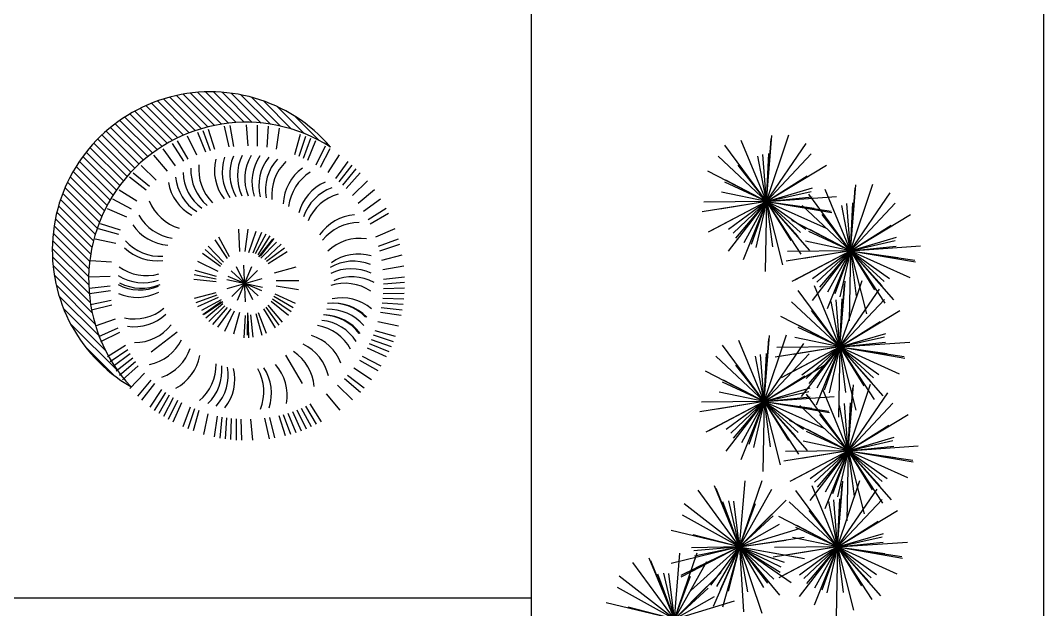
# Model space of a CAD drawing. Header units: millimetres. Extents: x -4017 to 59953, y -688 to 66564.
# Drawn here: x 55759 to 59953, y 25769 to 28184 of the extents above; entities that cross this region are included whole.
import ezdxf

# ---------------------------------------------------------------- set-up
doc = ezdxf.new("R2010")
doc.units = ezdxf.units.MM
doc.layers.add('www.cad-blocks.net', color=7, linetype='Continuous')
doc.styles.get("Standard").update_dxf_attribs({"font": 'arial.ttf'})

# ---------------------------------------------------------------- blocks, each defined once
blk = doc.blocks.new('A$C516926BB')
for p, q in [((60.31176071131927, 38.51941162519506), (60.31176071131904, -2.748136466834694e-06)), ((62.41206010361475, 38.51941162519506), (62.41206010361452, -2.748136466834694e-06)), ((7.570399702672148e-07, 16.44097174518174), (60.31176071131881, 16.44097174518174))]:
    blk.add_line(p, q)
blk = doc.blocks.new('A$C0CBA77EA')
for p, q in [((0.6572828825719625, 3.12565336268176), (0.7490334059102679, 3.398285871458711)), ((0.6572828825719625, 3.12565336268176), (0.4862456115688474, 3.356938674151252)), ((0.6572828825719625, 3.12565336268176), (0.5538383130769944, 3.3760446153467)), ((0.6572828825719625, 3.12565336268176), (0.6794806879570388, 3.395660428895326)), ((0.6572828825719625, 3.12565336268176), (0.6766584205888648, 3.382350036408525)), ((0.6572828825719625, 3.12565336268176), (0.8199877359402308, 3.362874302030605)), ((0.6572828825719625, 3.12565336268176), (0.6422371396856761, 3.318611735847981)), ((0.6572828825719625, 3.12565336268176), (0.66666878569049, 3.322028250064932)), ((0.6572828825719625, 3.12565336268176), (0.8408573583601537, 3.320227808299705)), ((0.6572828825719625, 3.12565336268176), (0.4594818726673111, 3.310778506433735)), ((0.6572828825719625, 3.12565336268176), (0.5413783898311522, 3.274558641718386)), ((0.6572828825719625, 3.12565336268176), (0.6220879991997208, 3.311039321553608)), ((0.6572828825719625, 3.12565336268176), (0.9035794171841189, 3.27426244858566)), ((0.6572828825719625, 3.12565336268176), (0.4164506759934739, 3.249735620250476)), ((0.6572828825719625, 3.12565336268176), (0.8236793904134174, 3.23035958862215)), ((0.6572828825719625, 3.12565336268176), (0.4866525058423576, 3.204415481916612)), ((0.6572828825719625, 3.12565336268176), (0.4901423504879858, 3.213235758726796)), ((1.001283516628973, 2.923777312976426), (1.093034039966369, 3.196409821752013)), ((1.001283516628973, 2.923777312976426), (1.023481322012231, 3.193784379189992)), ((0.6572828825719625, 3.12565336268176), (0.4725795785179798, 3.164271014524502)), ((0.6572828825719625, 3.12565336268176), (0.8459459957912259, 3.180947316085394)), ((0.6572828825719625, 3.12565336268176), (0.8405888432725988, 3.16709152940598)), ((1.001283516628973, 2.923777312976426), (0.8302462456240391, 3.155062624445918)), ((1.001283516628973, 2.923777312976426), (0.8978389471321861, 3.174168565640912)), ((1.001283516628973, 2.923777312976426), (1.020659054644057, 3.180473986702737)), ((1.001283516628973, 2.923777312976426), (1.163988369995423, 3.160998252324362)), ((0.6572828825719625, 3.12565336268176), (0.3931821577307346, 3.083113849453412)), ((0.6572828825719625, 3.12565336268176), (0.3998738801983563, 3.122620332459292)), ((0.6572828825719625, 3.12565336268176), (0.4176881799285184, 2.99919808665959)), ((0.6572828825719625, 3.12565336268176), (0.4296140466121869, 3.005505558258164)), ((0.6572828825719625, 3.12565336268176), (0.4663654346632029, 3.093875442090166)), ((0.6572828825719625, 3.12565336268176), (0.4997558115137508, 2.922051261368097)), ((0.6572828825719625, 3.12565336268176), (0.5018963960674228, 3.010265547185327)), ((0.6572828825719625, 3.12565336268176), (0.5198952086793724, 2.996303988410318)), ((0.6572828825719625, 3.12565336268176), (0.5302492029732093, 2.97560791683577)), ((0.6572828825719625, 3.12565336268176), (0.5613339664905652, 2.88677598979325)), ((0.6572828825719625, 3.12565336268176), (0.5635865999593079, 2.95630072828294)), ((0.6572828825719625, 3.12565336268176), (0.5936659592380238, 2.948817043011104)), ((0.6572828825719625, 3.12565336268176), (0.6133876642634277, 2.93715265190599)), ((0.6572828825719625, 3.12565336268176), (0.6520980194109143, 2.838042930728307)), ((0.6572828825719625, 3.12565336268176), (0.9442536762480813, 3.145513044252539)), ((0.6572828825719625, 3.12565336268176), (0.8450280537545041, 3.144584402301689)), ((0.6572828825719625, 3.12565336268176), (0.7961835099467862, 2.999064213838892)), ((0.6572828825719625, 3.12565336268176), (0.756341068103211, 2.965948407315182)), ((0.6572828825719625, 3.12565336268176), (0.722640373154718, 2.866255595781467)), ((0.6572828825719625, 3.12565336268176), (0.8178124315709283, 3.012156862864913)), ((0.6572828825719625, 3.12565336268176), (0.7867252545574956, 2.981764584492112)), ((0.6572828825719625, 3.12565336268176), (0.7982383975704579, 2.910246453396894)), ((0.6572828825719625, 3.12565336268176), (0.6813597420559745, 2.939270687181988)), ((0.6572828825719625, 3.12565336268176), (0.8337968811556493, 2.92465184191019)), ((0.6572828825719625, 3.12565336268176), (0.9011597745920881, 3.015731278516114)), ((0.6572828825719625, 3.12565336268176), (0.9219064013896059, 3.086497311584708)), ((0.6572828825719625, 3.12565336268176), (0.8519138740884955, 3.097905052578199)), ((0.6572828825719625, 3.12565336268176), (0.9243345156000942, 3.080046524740965)), ((1.001283516628973, 2.923777312976426), (0.8034825067225029, 3.108902456727947)), ((1.001283516628973, 2.923777312976426), (0.9660886332549126, 3.109163271849184)), ((1.001283516628973, 2.923777312976426), (0.9862377737408679, 3.116735686141283)), ((1.001283516628973, 2.923777312976426), (1.010669419744772, 3.120152200359144)), ((1.001283516628973, 2.923777312976426), (1.184857992415346, 3.118351758593008)), ((1.001283516628973, 2.923777312976426), (0.8853790238854344, 3.072682592011688)), ((1.001283516628973, 2.923777312976426), (1.24758005124022, 3.072386398879416)), ((1.001283516628973, 2.923777312976426), (0.7604513100495751, 3.047859570544233)), ((1.001283516628973, 2.923777312976426), (1.167680024468609, 3.028483538915452)), ((1.001283516628973, 2.923777312976426), (0.8306531398975494, 3.002539432209005)), ((1.001283516628973, 2.923777312976426), (0.8341429845440871, 3.011359709020098)), ((1.001283516628973, 2.923777312976426), (1.189946629846418, 2.979071266378696)), ((1.001283516628973, 2.923777312976426), (0.8165802125731716, 2.962394964817349)), ((1.001283516628973, 2.923777312976426), (1.184589477326881, 2.965215479698827)), ((1.001283516628973, 2.923777312976426), (1.288254310303273, 2.943636994545841)), ((1.001283516628973, 2.923777312976426), (1.189028687809696, 2.942708352595901)), ((1.001283516628973, 2.923777312976426), (0.7371827917850169, 2.881237799747623)), ((1.001283516628973, 2.923777312976426), (0.7438745142535481, 2.920744282753049)), ((1.001283516628973, 2.923777312976426), (0.7616888139837101, 2.797322036952892)), ((1.001283516628973, 2.923777312976426), (0.7736146806682882, 2.803629508551921)), ((1.001283516628973, 2.923777312976426), (0.8103660687183947, 2.891999392384378)), ((1.001283516628973, 2.923777312976426), (0.8437564455689426, 2.720175211662308)), ((1.001283516628973, 2.923777312976426), (0.845897030123524, 2.808389497479084)), ((1.001283516628973, 2.923777312976426), (0.8638958427336547, 2.794427938703166)), ((1.001283516628973, 2.923777312976426), (0.8742498370284011, 2.773731867128618)), ((1.001283516628973, 2.923777312976426), (0.9053346005466665, 2.684899940086098)), ((1.001283516628973, 2.923777312976426), (0.9075872340144997, 2.754424678575788)), ((1.001283516628973, 2.923777312976426), (0.9376665932932156, 2.746940993305316)), ((1.001283516628973, 2.923777312976426), (0.957388298319529, 2.735276602198383)), ((1.001283516628973, 2.923777312976426), (0.9960986534651965, 2.636166881022973)), ((1.001283516628973, 2.923777312976426), (1.177797515211751, 2.722775792204857)), ((1.001283516628973, 2.923777312976426), (1.142239031626559, 2.708370403690651)), ((1.001283516628973, 2.923777312976426), (1.06664100720991, 2.664379546075679)), ((1.001283516628973, 2.923777312976426), (1.268335149654376, 2.878170475035176)), ((1.001283516628973, 2.923777312976426), (1.195914508143687, 2.89602900287241)), ((1.001283516628973, 2.923777312976426), (1.24516040864728, 2.813855228808961)), ((1.001283516628973, 2.923777312976426), (1.265907035444798, 2.88462126187892)), ((1.001283516628973, 2.923777312976426), (1.161813065625211, 2.81028081315867)), ((1.001283516628973, 2.923777312976426), (1.140184144001978, 2.797188164133104)), ((1.001283516628973, 2.923777312976426), (1.025360376112076, 2.73739463747529)), ((1.001283516628973, 2.923777312976426), (1.130725888611778, 2.779888534786323)), ((1.001283516628973, 2.923777312976426), (1.100341702158403, 2.764072357609393)), ((0.9574053792384802, 2.529585365505454), (0.8539608097426026, 2.77997661816994)), ((0.9574053792384802, 2.529585365505454), (1.049155902574967, 2.802217874281496)), ((0.9574053792384802, 2.529585365505454), (0.9796031846217375, 2.79959243171902)), ((0.9574053792384802, 2.529585365505454), (0.9767809172535635, 2.786282039231764)), ((0.9574053792384802, 2.529585365505454), (0.7863681082344556, 2.760870676974946)), ((0.9574053792384802, 2.529585365505454), (1.120110232604929, 2.766806304853844)), ((0.9574053792384802, 2.529585365505454), (0.7596043693320098, 2.714710509257429)), ((0.9574053792384802, 2.529585365505454), (0.9222104958644195, 2.714971324378666)), ((0.9574053792384802, 2.529585365505454), (0.9423596363503748, 2.72254373867122)), ((0.9574053792384802, 2.529585365505454), (0.9667912823551887, 2.725960252888171)), ((0.9574053792384802, 2.529585365505454), (1.140979855024852, 2.724159811122945)), ((0.9574053792384802, 2.529585365505454), (0.7165731726599915, 2.653667623073261)), ((0.9574053792384802, 2.529585365505454), (0.8415008864958509, 2.678490644541625)), ((0.9574053792384802, 2.529585365505454), (1.203701913848818, 2.678194451408444)), ((0.9574053792384802, 2.529585365505454), (0.7867750025079658, 2.608347484738943)), ((0.9574053792384802, 2.529585365505454), (0.7902648471526845, 2.617167761550036)), ((0.9574053792384802, 2.529585365505454), (1.123801887079026, 2.63429159144448)), ((0.64787438039275, 2.305837956247387), (0.7396249037301459, 2.578470465023884)), ((0.64787438039275, 2.305837956247387), (0.6700721857769167, 2.575845022460044)), ((0.64787438039275, 2.305837956247387), (0.6672499184078333, 2.562534629973698)), ((0.9574053792384802, 2.529585365505454), (0.7727020751826785, 2.568203017347287)), ((0.9574053792384802, 2.529585365505454), (1.146068492455925, 2.584879318908179)), ((0.9574053792384802, 2.529585365505454), (1.140711339938207, 2.571023532229219)), ((0.64787438039275, 2.305837956247387), (0.4768371093887254, 2.537123267716879)), ((0.64787438039275, 2.305837956247387), (0.5444298108968724, 2.556229208911873)), ((0.64787438039275, 2.305837956247387), (0.8105792337591993, 2.543058895595777)), ((0.9574053792384802, 2.529585365505454), (0.6933046543963428, 2.487045852276651)), ((0.9574053792384802, 2.529585365505454), (0.699996376863055, 2.526552335282531)), ((0.9574053792384802, 2.529585365505454), (0.7178106765941266, 2.403130089482829)), ((0.9574053792384802, 2.529585365505454), (0.7297365432768856, 2.409437561080949)), ((0.9574053792384802, 2.529585365505454), (0.7664879313279016, 2.497807444913406)), ((0.9574053792384802, 2.529585365505454), (0.799878308179359, 2.325983264191336)), ((0.9574053792384802, 2.529585365505454), (0.802018892733031, 2.414197550008566)), ((0.9574053792384802, 2.529585365505454), (0.8200177053431617, 2.400235991232648)), ((0.9574053792384802, 2.529585365505454), (0.830371699637908, 2.379539919658555)), ((0.9574053792384802, 2.529585365505454), (0.8614564631561734, 2.290707992616035)), ((0.9574053792384802, 2.529585365505454), (0.8637090966240066, 2.36023273110527)), ((0.9574053792384802, 2.529585365505454), (0.8937884559027225, 2.352749045835253)), ((0.9574053792384802, 2.529585365505454), (0.9135101609281264, 2.34108465472832)), ((0.9574053792384802, 2.529585365505454), (0.952220516075613, 2.241974933552001)), ((0.9574053792384802, 2.529585365505454), (1.24437617291369, 2.549445047075324)), ((0.9574053792384802, 2.529585365505454), (1.145150550419203, 2.548516405125383)), ((0.9574053792384802, 2.529585365505454), (1.133919377821258, 2.328583844734339)), ((0.9574053792384802, 2.529585365505454), (0.9814822387215827, 2.343202690004318)), ((0.9574053792384802, 2.529585365505454), (1.098360894235157, 2.314178456220134)), ((0.9574053792384802, 2.529585365505454), (1.086847751222194, 2.385696587315806)), ((0.9574053792384802, 2.529585365505454), (1.022762869819417, 2.270187598604707)), ((0.9574053792384802, 2.529585365505454), (1.201282271256787, 2.419663281338899)), ((0.9574053792384802, 2.529585365505454), (1.05646356476791, 2.369880410138421)), ((0.9574053792384802, 2.529585365505454), (1.096306006611485, 2.402996216663041)), ((0.9574053792384802, 2.529585365505454), (1.224457012264793, 2.483978527564204)), ((0.9574053792384802, 2.529585365505454), (1.152036370754104, 2.501837055401438)), ((0.9574053792384802, 2.529585365505454), (1.117934928235627, 2.416088865687698)), ((0.9574053792384802, 2.529585365505454), (1.222028898054305, 2.490429314407947)), ((0.64787438039275, 2.305837956247387), (0.4500733704862796, 2.490963099998908)), ((0.64787438039275, 2.305837956247387), (0.6126794970186893, 2.491223915119235)), ((0.64787438039275, 2.305837956247387), (0.6328286375064636, 2.498796329412244)), ((0.64787438039275, 2.305837956247387), (0.657260283510368, 2.502212843630105)), ((0.64787438039275, 2.305837956247387), (0.8314488561809412, 2.500412401865333)), ((0.64787438039275, 2.305837956247387), (0.5319698876519396, 2.454743235283559)), ((0.64787438039275, 2.305837956247387), (0.8941709150039969, 2.454447042150377)), ((0.64787438039275, 2.305837956247387), (0.4070421738142613, 2.429920213815194)), ((0.64787438039275, 2.305837956247387), (0.4807338483078638, 2.393420352291969)), ((0.64787438039275, 2.305837956247387), (0.8142708882332954, 2.410544182187323)), ((0.64787438039275, 2.305837956247387), (0.4772440036631451, 2.384600075479966)), ((0.64787438039275, 2.305837956247387), (0.8365374936120133, 2.361131909648748)), ((0.9918750144479418, 2.103961906540235), (0.8884304449520641, 2.35435315920472)), ((0.9918750144479418, 2.103961906540235), (1.083625537785338, 2.376594415317186)), ((0.9918750144479418, 2.103961906540235), (1.014072819831199, 2.373968972754255)), ((0.9918750144479418, 2.103961906540235), (1.011250552463935, 2.360658580266545)), ((0.64787438039275, 2.305837956247387), (0.4631710763387673, 2.34445560808831)), ((0.64787438039275, 2.305837956247387), (0.8311803410924767, 2.347276122969788)), ((0.64787438039275, 2.305837956247387), (0.9348451740679593, 2.325697637816802)), ((0.64787438039275, 2.305837956247387), (0.8356195515743821, 2.324768995867316)), ((0.9918750144479418, 2.103961906540235), (0.8208377434439171, 2.335247218010636)), ((0.9918750144479418, 2.103961906540235), (1.154579867815301, 2.341182845889989)), ((0.64787438039275, 2.305837956247387), (0.3837736555506126, 2.26329844301813)), ((0.64787438039275, 2.305837956247387), (0.3904653780200533, 2.302804926024464)), ((0.64787438039275, 2.305837956247387), (0.4082796777493058, 2.179382680224307)), ((0.64787438039275, 2.305837956247387), (0.4202055444329744, 2.185690151822882)), ((0.64787438039275, 2.305837956247387), (0.4569569324839904, 2.274060035655339)), ((0.64787438039275, 2.305837956247387), (0.4903473093345383, 2.102235854933269)), ((0.64787438039275, 2.305837956247387), (0.4924878938873007, 2.19045014074959)), ((0.64787438039275, 2.305837956247387), (0.5104867064983409, 2.176488581974127)), ((0.64787438039275, 2.305837956247387), (0.5208407007930873, 2.155792510401398)), ((0.64787438039275, 2.305837956247387), (0.5519254643104432, 2.066960583357968)), ((0.64787438039275, 2.305837956247387), (0.5541780977800954, 2.136485321848113)), ((0.64787438039275, 2.305837956247387), (0.5842574570579018, 2.129001636576277)), ((0.64787438039275, 2.305837956247387), (0.6039791620833057, 2.117337245470253)), ((0.64787438039275, 2.305837956247387), (0.6426895172307923, 2.018227524293479)), ((0.64787438039275, 2.305837956247387), (0.9149260134190627, 2.260231118306137)), ((0.64787438039275, 2.305837956247387), (0.842505371909283, 2.278089646142462)), ((0.64787438039275, 2.305837956247387), (0.9124978992094839, 2.26668190515079)), ((0.64787438039275, 2.305837956247387), (0.8917512724110566, 2.195915872080832)), ((0.64787438039275, 2.305837956247387), (0.8243883789773463, 2.104836435475818)), ((0.64787438039275, 2.305837956247387), (0.6719512398758525, 2.119455280747161)), ((0.64787438039275, 2.305837956247387), (0.7888298953894264, 2.090431046962067)), ((0.64787438039275, 2.305837956247387), (0.7773167523773736, 2.161949178057284)), ((0.64787438039275, 2.305837956247387), (0.8084039293908063, 2.192341456429631)), ((0.64787438039275, 2.305837956247387), (0.7132318709755054, 2.04644018934664)), ((0.64787438039275, 2.305837956247387), (0.746932565923089, 2.14613300087899)), ((0.64787438039275, 2.305837956247387), (0.7867750077666642, 2.179248807404974)), ((0.9918750144479418, 2.103961906540235), (0.7940740045423809, 2.289087050292665)), ((0.9918750144479418, 2.103961906540235), (0.9566801310747906, 2.289347865412992)), ((0.9918750144479418, 2.103961906540235), (0.9768292715607458, 2.296920279706001)), ((0.9918750144479418, 2.103961906540235), (1.00126091756556, 2.300336793924316)), ((0.9918750144479418, 2.103961906540235), (1.175449490235223, 2.29853635215909)), ((0.9918750144479418, 2.103961906540235), (0.7510428078685436, 2.228044164109406)), ((0.9918750144479418, 2.103961906540235), (0.8759705217062219, 2.25286718557777)), ((0.9918750144479418, 2.103961906540235), (1.238171549059189, 2.252570992444589)), ((0.9918750144479418, 2.103961906540235), (0.8212446377183369, 2.182724025774178)), ((0.9918750144479418, 2.103961906540235), (0.8247344823630556, 2.191544302585726)), ((0.9918750144479418, 2.103961906540235), (1.158271522289397, 2.208668132480625)), ((0.9918750144479418, 2.103961906540235), (0.8071717103930496, 2.142579558382522)), ((0.9918750144479418, 2.103961906540235), (1.180538127667205, 2.159255859943869)), ((0.9918750144479418, 2.103961906540235), (1.175180975147669, 2.145400073264454)), ((0.9918750144479418, 2.103961906540235), (0.7277742896058044, 2.061422393311432)), ((0.9918750144479418, 2.103961906540235), (0.7344660120743356, 2.100928876318221)), ((0.9918750144479418, 2.103961906540235), (0.7522803118044976, 1.977506630518064)), ((0.9918750144479418, 2.103961906540235), (0.7642061784872567, 1.983814102117094)), ((0.9918750144479418, 2.103961906540235), (0.8009575665382727, 2.072183985948641)), ((0.9918750144479418, 2.103961906540235), (0.8343479433897301, 1.900359805227481)), ((0.9918750144479418, 2.103961906540235), (0.836488527943402, 1.988574091043347)), ((0.9918750144479418, 2.103961906540235), (0.8544873405544422, 1.974612532268338)), ((0.9918750144479418, 2.103961906540235), (0.8648413348482791, 1.953916460694245)), ((0.9918750144479418, 2.103961906540235), (0.895926098365635, 1.86508453365127)), ((0.9918750144479418, 2.103961906540235), (0.8981787318352872, 1.93460927214187)), ((0.9918750144479418, 2.103961906540235), (0.9282580911130935, 1.927125586869579)), ((0.9918750144479418, 2.103961906540235), (0.947979796139407, 1.915461195764465)), ((0.9918750144479418, 2.103961906540235), (0.986690151285984, 1.816351474587691)), ((0.9918750144479418, 2.103961906540235), (1.278845808123151, 2.123821588110559)), ((0.9918750144479418, 2.103961906540235), (1.179620185629574, 2.122892946160164)), ((0.9918750144479418, 2.103961906540235), (1.090933199978281, 1.944256951172747)), ((0.9918750144479418, 2.103961906540235), (1.057232505030697, 1.844564139640852)), ((0.9918750144479418, 2.103961906540235), (1.121317386432565, 1.960073128351496)), ((0.9918750144479418, 2.103961906540235), (1.132830529445528, 1.888554997255824)), ((0.9918750144479418, 2.103961906540235), (1.015951873931954, 1.917579231040008)), ((0.9918750144479418, 2.103961906540235), (1.256498533264676, 2.064805855444092)), ((0.9918750144479418, 2.103961906540235), (1.130775641821856, 1.977372757697367)), ((0.9918750144479418, 2.103961906540235), (1.235751906467158, 1.994039822374589)), ((0.9918750144479418, 2.103961906540235), (1.152404563445089, 1.990465406722933)), ((0.9918750144479418, 2.103961906540235), (1.168389013031629, 1.902960385768665)), ((0.9918750144479418, 2.103961906540235), (1.186506005964475, 2.076213596437583)), ((0.9918750144479418, 2.103961906540235), (1.258926647475164, 2.05835506859944)), ((0.5464255823189887, 1.709947808141578), (0.6393641324921191, 1.98217761779938)), ((0.5464255823189887, 1.709947808141578), (0.569159650201982, 1.979910250948478)), ((0.9479968770574487, 1.709769959070172), (1.039747400395754, 1.982402467846214)), ((0.9479968770574487, 1.709769959070172), (0.9701946824425249, 1.979777025283738)), ((0.5464255823189887, 1.709947808141578), (0.3763985294663144, 1.941976781920175)), ((0.5464255823189887, 1.709947808141578), (0.4434785609128085, 1.960544035472367)), ((0.5464255823189887, 1.709947808141578), (0.4502002872877711, 1.948713983240623)), ((0.5464255823189887, 1.709947808141578), (0.6788534731858817, 1.946293766621466)), ((0.9479968770574487, 1.709769959070172), (0.7769596060534241, 1.941055270540119)), ((0.9479968770574487, 1.709769959070172), (0.8445523075624806, 1.960161211734203)), ((0.9479968770574487, 1.709769959070172), (0.967372415072532, 1.966466632796482)), ((0.9479968770574487, 1.709769959070172), (1.110701730425717, 1.946990898419017)), ((0.5464255823189887, 1.709947808141578), (0.4779935961023511, 1.894252596018077)), ((0.5464255823189887, 1.709947808141578), (0.5023122490929381, 1.898397594518201)), ((0.5464255823189887, 1.709947808141578), (0.5238085450455401, 1.897284679012728)), ((0.5464255823189887, 1.709947808141578), (0.7383542940406187, 1.901154314271253)), ((0.9479968770574487, 1.709769959070172), (0.7501958671518878, 1.894895102822602)), ((0.9479968770574487, 1.709769959070172), (0.9128019936842975, 1.89515591794293)), ((0.9479968770574487, 1.709769959070172), (0.9329511341702528, 1.902728332235483)), ((0.9479968770574487, 1.709769959070172), (0.9573827801741572, 1.906144846453799)), ((0.9479968770574487, 1.709769959070172), (1.13157135284564, 1.904344404688118)), ((0.5464255823189887, 1.709947808141578), (0.3195051476905064, 1.886735137218011)), ((0.5464255823189887, 1.709947808141578), (0.6117768873009481, 1.886967130533549)), ((0.9479968770574487, 1.709769959070172), (0.8320923843166383, 1.858675238106798)), ((0.9479968770574487, 1.709769959070172), (1.194293411669605, 1.858379044974072)), ((0.5464255823189887, 1.709947808141578), (0.3125348428729922, 1.839770475841078)), ((0.5464255823189887, 1.709947808141578), (0.6791818567126029, 1.844046298707099)), ((0.5464255823189887, 1.709947808141578), (0.6851796201390243, 1.836697616339507)), ((0.9479968770574487, 1.709769959070172), (0.70716467047896, 1.833852216638888)), ((0.9479968770574487, 1.709769959070172), (1.114393384897994, 1.814476185010562)), ((0.5464255823189887, 1.709947808141578), (0.2666839501498544, 1.776964691129024)), ((0.5464255823189887, 1.709947808141578), (0.7107521263642411, 1.802702433283457)), ((0.5464255823189887, 1.709947808141578), (0.7926587579486295, 1.78503320616187)), ((0.9479968770574487, 1.709769959070172), (0.7773665003269343, 1.788532078304115)), ((0.9479968770574487, 1.709769959070172), (0.780856344973472, 1.797352355115208)), ((0.9479968770574487, 1.709769959070172), (1.136659990276712, 1.765063912473806)), ((0.5464255823189887, 1.709947808141578), (0.356129121288177, 1.759328457092806)), ((0.5464255823189887, 1.709947808141578), (0.8110036102098093, 1.749410071199918)), ((0.5464255823189887, 1.709947808141578), (0.737998952482485, 1.737496891581259)), ((0.9479968770574487, 1.709769959070172), (0.7632935730025565, 1.748387610912459)), ((0.9479968770574487, 1.709769959070172), (1.131302837757175, 1.751208125793482)), ((0.9479968770574487, 1.709769959070172), (1.234967670732658, 1.729629640640042)), ((0.9479968770574487, 1.709769959070172), (1.13574204823999, 1.728700998689192)), ((0.5464255823189887, 1.709947808141578), (0.2669223720131413, 1.641943405319353)), ((0.2797416855064512, 1.41335031176618), (0.3726802356795815, 1.685580121423982)), ((0.2797416855064512, 1.41335031176618), (0.3024757533885349, 1.683312754574445)), ((0.5464255823189887, 1.709947808141578), (0.3057371324257474, 1.585586928212024)), ((0.5464255823189887, 1.709947808141578), (0.3060970473106863, 1.59247015788992)), ((0.5464255823189887, 1.709947808141578), (0.3473057558203436, 1.531313831128728)), ((0.5464255823189887, 1.709947808141578), (0.3498770034420886, 1.705492730899323)), ((0.5464255823189887, 1.709947808141578), (0.3591797251001481, 1.693910793351506)), ((0.5464255823189887, 1.709947808141578), (0.3617670926050778, 1.671116432435383)), ((0.5464255823189887, 1.709947808141578), (0.3693452049519692, 1.624544462051063)), ((0.5464255823189887, 1.709947808141578), (0.4278197272997204, 1.553155452692181)), ((0.5464255823189887, 1.709947808141578), (0.439093881748704, 1.464919831982343)), ((0.5464255823189887, 1.709947808141578), (0.4523984989036762, 1.547229940426632)), ((0.5464255823189887, 1.709947808141578), (0.4666528591515089, 1.533608303797109)), ((0.5464255823189887, 1.709947808141578), (0.4773453844954929, 1.461962889156212)), ((0.5464255823189887, 1.709947808141578), (0.500400548899961, 1.527739429661551)), ((0.5464255823189887, 1.709947808141578), (0.71294315105024, 1.60543421631769)), ((0.5464255823189887, 1.709947808141578), (0.7997930898181949, 1.664412108738134)), ((0.5464255823189887, 1.709947808141578), (0.7294650713301962, 1.647052231059433)), ((0.5464255823189887, 1.709947808141578), (0.716541271602182, 1.628294358594985)), ((0.5464255823189887, 1.709947808141578), (0.8130693062166756, 1.662013656688714)), ((0.5464255823189887, 1.709947808141578), (0.5799401839121856, 1.525028992524085)), ((0.5464255823189887, 1.709947808141578), (0.5627173438078898, 1.442939603106197)), ((0.5464255823189887, 1.709947808141578), (0.6384915508806444, 1.4374216611252)), ((0.5464255823189887, 1.709947808141578), (0.6606217487060349, 1.560691543709481)), ((0.5464255823189887, 1.709947808141578), (0.7582274925362071, 1.563631217814645)), ((0.5464255823189887, 1.709947808141578), (0.7102284489765225, 1.511359755502099)), ((0.5464255823189887, 1.709947808141578), (0.687020796222896, 1.576935425329111)), ((0.5464255823189887, 1.709947808141578), (0.6453601361681649, 1.543600995101997)), ((0.9479968770574487, 1.709769959070172), (0.6838961522153113, 1.667230445841369)), ((0.9479968770574487, 1.709769959070172), (0.6905878746838425, 1.706736928847704)), ((0.9479968770574487, 1.709769959070172), (0.708402174413095, 1.583314683047092)), ((0.9479968770574487, 1.709769959070172), (0.7203280410976731, 1.589622154646577)), ((0.9479968770574487, 1.709769959070172), (0.7570794291477796, 1.677992038478124)), ((0.9479968770574487, 1.709769959070172), (0.790469805999237, 1.506167857756509)), ((0.9479968770574487, 1.709769959070172), (0.7926103905529089, 1.59438214357283)), ((0.9479968770574487, 1.709769959070172), (0.8106092031648586, 1.580420584797366)), ((0.9479968770574487, 1.709769959070172), (0.8209631974586955, 1.559724513223273)), ((0.9479968770574487, 1.709769959070172), (0.8520479609760514, 1.470892586180753)), ((0.9479968770574487, 1.709769959070172), (0.8543005944438846, 1.540417324671353)), ((0.9479968770574487, 1.709769959070172), (0.8843799537226005, 1.532933639399062)), ((0.9479968770574487, 1.709769959070172), (0.9041016587489139, 1.521269248294402)), ((0.9479968770574487, 1.709769959070172), (0.9428120138964005, 1.422159527117174)), ((0.9479968770574487, 1.709769959070172), (1.212620395875092, 1.67061390797312)), ((0.9479968770574487, 1.709769959070172), (1.086897504432272, 1.583180810227304)), ((0.9479968770574487, 1.709769959070172), (1.047055062588697, 1.550065003702684)), ((0.9479968770574487, 1.709769959070172), (1.191873769076665, 1.599847874904071)), ((0.9479968770574487, 1.709769959070172), (1.013354367640204, 1.45037219216988)), ((0.9479968770574487, 1.709769959070172), (1.108526426055505, 1.596273459252416)), ((0.9479968770574487, 1.709769959070172), (1.077439249042072, 1.565881180880524)), ((0.9479968770574487, 1.709769959070172), (1.088952392055944, 1.494363049785306)), ((0.9479968770574487, 1.709769959070172), (0.9720737365405512, 1.523387283569491)), ((0.9479968770574487, 1.709769959070172), (1.124510875641135, 1.508768438298603)), ((0.9479968770574487, 1.709769959070172), (1.142627868573982, 1.682021648966611)), ((0.9479968770574487, 1.709769959070172), (1.215048510084671, 1.664163121128468)), ((0.2797416855064512, 1.41335031176618), (0.1097146326537768, 1.645379285545232)), ((0.2797416855064512, 1.41335031176618), (0.1767946640993614, 1.663946539097878)), ((0.2797416855064512, 1.41335031176618), (0.183516390474324, 1.652116486866134)), ((0.2797416855064512, 1.41335031176618), (0.4121695763715252, 1.649696270246523)), ((0.2797416855064512, 1.41335031176618), (0.2113096992898136, 1.597655099643134)), ((0.2797416855064512, 1.41335031176618), (0.2356283522804006, 1.601800098143258)), ((0.2797416855064512, 1.41335031176618), (0.2571246482330025, 1.60068718263733)), ((0.2797416855064512, 1.41335031176618), (0.4716703972262621, 1.604556817896764)), ((0.2797416855064512, 1.41335031176618), (0.05282125087614986, 1.590137640843523)), ((0.2797416855064512, 1.41335031176618), (0.3450929904875011, 1.59036963415906)), ((0.2797416855064512, 1.41335031176618), (0.0458509460586356, 1.543172979466135)), ((0.2797416855064512, 1.41335031176618), (0.4124979598982463, 1.54744880233352)), ((0.2797416855064512, 1.41335031176618), (0.4184957233255773, 1.540100119964109)), ((0.2797416855064512, 1.41335031176618), (5.33364072907716e-08, 1.480367194754535)), ((0.2797416855064512, 1.41335031176618), (0.4440682295507941, 1.506104936908969)), ((0.2797416855064512, 1.41335031176618), (0.5259748611351824, 1.488435709786927)), ((0.2797416855064512, 1.41335031176618), (0.08944522447472991, 1.462730960717863))]:
    blk.add_line(p, q)
blk = doc.blocks.new('A$C0F027FC0')
h = blk.add_hatch()
h.set_pattern_fill('ANSI31', color=256, scale=0.189, angle=90, style=0)
h.set_pattern_definition([(135, (-119.8795282226683, -0.01913829890122543), (-0.01670539770553219, -0.01670539770553219), [])])
edge = h.paths.add_edge_path()
edge.add_arc((0.6483814361210989, 0.7800466314442929), 0.6483823412307177, 40.62302626175415, 239.7449716058737)
edge.add_arc((0.7935131281174108, 0.6590587818143376), 0.6445181783427522, 57.426457162494785, 222.9415407232987, ccw=False)
for p, q in [((0.6292849934086462, 1.181415734794427), (0.5966556176977065, 1.261536794825588)), ((0.6480526889070006, 1.186964184766111), (0.618239374800396, 1.268175186002054)), ((0.6670025897440155, 1.191854271644615), (0.6400416601727557, 1.274056270990286)), ((0.7247137079962158, 1.202518828682287), (0.7064929218872749, 1.287088701411221)), ((0.7441597582558188, 1.204724009109214), (0.728901517751865, 1.289878260421347)), ((0.8027934553456362, 1.207252944124093), (0.7965198441099801, 1.293535631969689)), ((0.8418907064024097, 1.205525204361265), (0.8416511534178426, 1.292035336913159)), ((0.8807721974874312, 1.20107438691889), (0.8865678698316515, 1.287390495507452)), ((0.9192485018841126, 1.193922175732041), (0.9310511636242609, 1.279623736952544)), ((0.5389705692193729, 1.144062221935883), (0.4929240309761553, 1.217300031403511)), ((0.556489663026241, 1.152785354607431), (0.5130271377797726, 1.227585550589765)), ((0.5923874307638926, 1.168371579177119), (0.5542485759517604, 1.246021358142798)), ((0.9942386271429768, 1.171665942699065), (1.017853778222616, 1.254890849183312)), ((1.012443739911532, 1.164483633843474), (1.038949012628564, 1.246833685075899)), ((1.030387103652856, 1.156670350983404), (1.059750205415412, 1.238045216111686)), ((1.048046857142481, 1.148235613400175), (1.080232013533987, 1.228536149686306)), ((0.5048986573119691, 1.124809041838944), (0.4538554747882699, 1.194656403547469)), ((1.082429842357897, 1.129543624405642), (1.120138079577146, 1.20740342960471)), ((1.099111183712466, 1.119309146303749), (1.13951371810731, 1.195805522912451)), ((0.4722527768210512, 1.103226025092454), (0.4164616272714738, 1.169342649717009)), ((1.131351970452215, 1.097125553373644), (1.176992203790405, 1.170617250323858)), ((1.161966771038351, 1.072746994967247), (1.212622348690502, 1.142875968098906)), ((0.3979015254535625, 1.039792031370098), (0.3314769374480875, 1.095216164454087)), ((0.4263035901381045, 1.066716051250978), (0.3639070011747663, 1.126638718961658)), ((1.176617486863051, 1.059771317057084), (1.229689672372615, 1.128089715347869)), ((1.190806433239231, 1.046292240970615), (1.24623056632322, 1.112716828975863)), ((1.204516323121425, 1.032326188885918), (1.262224878011011, 1.096776038477174)), ((0.3844224493670936, 1.025603084993918), (0.3161040510760813, 1.078675270503481)), ((1.230432723853937, 1.003001791228598), (1.29249649784515, 1.063269098931642)), ((0.3470682130505338, 0.9803375685830815), (0.2735765161000927, 1.025977801921272)), ((1.254240426961587, 0.9719409896028992), (1.320357051586143, 1.027732139152477)), ((0.3248846201204287, 0.9480967818433328), (0.2483882435114992, 0.9884993162381761)), ((1.275823443708077, 0.9392951091122086), (1.345670805416603, 0.9903382916359078)), ((0.3050040689013258, 0.9143870828218041), (0.2258756952917338, 0.9493550811869227)), ((1.295076623805244, 0.9052231972045774), (1.368314433272644, 0.951269735447795)), ((1.303799756476565, 0.8877041033979367), (1.378599952458899, 0.9311666286441778)), ((0.2797101325804761, 0.8614293380423987), (0.1973600813480516, 0.8879346107594301)), ((0.2725278237248858, 0.8432242252738433), (0.189302917240866, 0.8668393763534823)), ((0.7688383505153524, 0.7735745684110498), (0.7650758902011603, 0.8655094454970822)), ((0.790832480835661, 0.7745539149907472), (0.8030915046178961, 0.8657454390945531)), ((0.8061091238730569, 0.7701970417017492), (0.8356219619593048, 0.8573473149115216)), ((0.8233079998205994, 0.7688565653879778), (0.8587514106866365, 0.8537679448293147)), ((0.833665210864865, 0.7650969915955557), (0.8763742631949754, 0.8465961608030739)), ((1.326230083530845, 0.8334713976294097), (1.405163587186962, 0.8688770810767892)), ((0.2600903507693602, 0.806117765036106), (0.1754208663082863, 0.8238699147907482)), ((0.7182628078726339, 0.7448607703613561), (0.6671966674346095, 0.8214011324796502)), ((0.7271296150552189, 0.7514018670665337), (0.6829287288094292, 0.832101677397759)), ((0.8436553411479508, 0.7604490336950676), (0.893304993265474, 0.8379157347806085)), ((0.8463346155765521, 0.7527045867832385), (0.9038747606787183, 0.8245050703058041)), ((0.8532023597463194, 0.7549480654524814), (0.909414747819028, 0.8277927300450756)), ((0.8552484688948425, 0.7462277484544302), (0.9188274808441292, 0.812740055375798)), ((0.8706803529064473, 0.7415607340021779), (0.9386880917550116, 0.803537545707286)), ((1.337978586635245, 0.7961410775169497), (1.419189587871415, 0.8259543916235543)), ((1.342868673513749, 0.7771911766799349), (1.42507067285942, 0.8041521062514221)), ((0.689436980677101, 0.7117979839035797), (0.6152721597134132, 0.7662567487066099)), ((0.6955318671239183, 0.720977230872677), (0.6263956597904325, 0.781692653690925)), ((0.7024035847750838, 0.7295903436806839), (0.6388221593554135, 0.7961003434854774)), ((0.8784783093867645, 0.733776256470037), (0.9516288933143642, 0.7895899627033032)), ((0.8855681303673464, 0.7253417645360969), (0.9633048392606725, 0.774567589292019)), ((1.350650736094167, 0.7388373029918966), (1.434533194876849, 0.7599984354847038)), ((0.2431193795052877, 0.7297577956182977), (0.1568032709167255, 0.735553467962518)), ((0.6797569792827289, 0.6920243028787354), (0.5972622233309721, 0.7327771306688646)), ((0.7918230373570623, 0.5680173908008328), (0.7853050762364546, 0.7182811751333702)), ((1.355738410978347, 0.7000340081683589), (1.44089266229048, 0.7152922486723128)), ((0.2374634696536759, 0.6713427579097697), (0.151014397015615, 0.668084190768468)), ((0.672013176886594, 0.6599750805748954), (0.5817817536055827, 0.677988075470239)), ((0.6736577025362749, 0.6708701138977631), (0.5853395730116517, 0.6966787506246419)), ((0.719336985010159, 0.6725267353176605), (0.8577911285835853, 0.6137718306165425)), ((0.8434575954181582, 0.5917477110804157), (0.733670518175586, 0.6945508548537873)), ((0.7355650725783107, 0.5897964025707552), (0.8415630410154336, 0.6965021633634478)), ((0.82177753116639, 0.5756786427220959), (0.7553505824273543, 0.7106199232121071)), ((0.759186600037765, 0.5739222130512189), (0.8179415135559793, 0.7123763528829841)), ((0.9105748546298855, 0.6868473419783641), (0.9992080494364473, 0.7115522910946765)), ((0.2371012567675734, 0.6322090265937277), (0.1510900758787557, 0.6229280146926612)), ((0.6713244738750745, 0.648978176288665), (0.5798664724520677, 0.6590584395848964)), ((0.7150044084592082, 0.6587825907179194), (0.8621237051345361, 0.6275159752162836)), ((0.7162437187894284, 0.622529125710571), (0.8608843948043159, 0.663769440223632)), ((0.9181492421123494, 0.6547576585878687), (1.010156445382108, 0.655680848132306)), ((0.9184492952238088, 0.6327437798656774), (1.00921901251877, 0.6176760609064331)), ((1.358106911525738, 0.6609703379610892), (1.444118092414556, 0.670251349862383)), ((1.358267345993227, 0.6414003110785416), (1.444550033838823, 0.6476739223141976)), ((0.237944577591179, 0.6126565203246628), (0.1523096950340914, 0.6003794152413775)), ((0.6701972800733529, 0.6051839141453002), (0.5812226187169927, 0.5817385016093795)), ((0.6744082200391404, 0.5950018612911663), (0.587815536475091, 0.5638910129321175)), ((0.9076748876698275, 0.5902233341516876), (0.9878170578047047, 0.545019238114719)), ((0.9117523353668275, 0.6004595754538968), (0.99552933691416, 0.5624123450133993)), ((1.356539606230399, 0.6023030600215407), (1.443049738782292, 0.6025426130063352)), ((1.357744698639635, 0.6218366066450471), (1.444193771277696, 0.6250951737863488)), ((0.2416749377416636, 0.5736993061270823), (0.1571050650129564, 0.5554785200181414)), ((0.2445574321991444, 0.5543420615631476), (0.1606749734164623, 0.533180929070113)), ((0.6794905604863288, 0.5852255618226536), (0.5959388773226237, 0.5466860499816448)), ((0.6927918993576441, 0.5761152131860854), (0.6120920890261914, 0.5319143269402957)), ((0.6921083865981927, 0.5671841829262121), (0.6165183572404658, 0.5147215753454475)), ((0.6993329960628216, 0.5672484060035003), (0.6227926339445276, 0.516182265565476)), ((0.6995478429871582, 0.5590564092854038), (0.6288178740426247, 0.5002053326124951)), ((0.7076673721469433, 0.5516079556243767), (0.6423357613873577, 0.4868163020878455)), ((0.8749859623555949, 0.5463982681533253), (0.9285153587281911, 0.47155989927478)), ((0.8830074074605818, 0.5539522494975699), (0.9428557019446089, 0.4840640575064299)), ((0.8969278019255853, 0.571008729386449), (0.9680028235179634, 0.5125748433433728)), ((0.9027208086786231, 0.5803814178204902), (0.9786182170951179, 0.5283644866531176)), ((1.352088788788024, 0.5634215689367466), (1.438404897376586, 0.5576258965922989)), ((1.35465353698487, 0.5828234698253709), (1.441119330180072, 0.5800437167952168)), ((0.7164051795582509, 0.5448955091728749), (0.6569691399895419, 0.4746563823787255)), ((0.7323957825203706, 0.5384225788079675), (0.6779370177173405, 0.4642577578442797)), ((0.7456428126320134, 0.5296547763139188), (0.706411230725962, 0.446425810721621)), ((0.7669054030254756, 0.5239448605500456), (0.7427223952056465, 0.435167837254312)), ((0.791055531421307, 0.5113171800942382), (0.7847723306081207, 0.4195201261109105)), ((0.7998447095831125, 0.5224884233468856), (0.7994629021688979, 0.4304773807727997)), ((0.8020498777525518, 0.5120455786550338), (0.8037912268375749, 0.42005022314288)), ((0.8129389031594201, 0.5137294258599923), (0.8226915494242348, 0.4222359090226746)), ((0.8340709352280555, 0.5199050318160516), (0.8595630993490886, 0.431495036335491)), ((0.8441531143657812, 0.5243497904768901), (0.8772537119286881, 0.4384980102190639)), ((0.8663366684161247, 0.5395721469949422), (0.913139775648915, 0.4603531664045022)), ((1.344936577601175, 0.5249452645398378), (1.430638138821678, 0.5131426027996895)), ((1.348848486390352, 0.5441209955829436), (1.434909747489883, 0.5353164650587132)), ((0.2572295816580663, 0.4970382870378671), (0.1760185804218963, 0.4672249729312625)), ((1.335117817523951, 0.4870615995187109), (1.419787301984798, 0.469309449764296)), ((0.2689780847624661, 0.4597079669254072), (0.1900445811063491, 0.424302283478255)), ((0.2758221872468312, 0.441373028894759), (0.1981724082811525, 0.4032341740826269)), ((0.5114352324483207, 0.4436760932023844), (0.4051810980031405, 0.3614561754131955)), ((1.315498035712608, 0.4317500265124181), (1.397848086945032, 0.4052447537953867)), ((1.322680344568425, 0.4499551392809735), (1.405905251052445, 0.4263399882013346)), ((0.3001315444880674, 0.3879561673502394), (0.2268937350204396, 0.3419096291070218)), ((1.290204099391758, 0.3787922817330127), (1.369332473001577, 0.3438242833678942)), ((1.299250015269308, 0.3961469092814696), (1.37955055155544, 0.3639617528899635)), ((1.307684752852538, 0.4138066627710941), (1.389059617981047, 0.3844435610085384)), ((0.3094607708192143, 0.3707521786420784), (0.2378745768560293, 0.3221777280157312)), ((0.3193847245852339, 0.3538842554426083), (0.249537362876481, 0.3028410729191364)), ((0.3298913149765212, 0.3373729487179844), (0.2618678837736752, 0.2839232225524029)), ((0.9557380462360925, 0.3492518067566834), (1.023917296955688, 0.2334863294361185)), ((1.270323548172883, 0.3450825827114841), (1.346819924781585, 0.3046800483168681)), ((0.3409677413314967, 0.3212383749519176), (0.2748511167071683, 0.2654472254023403)), ((0.3526005087308022, 0.305500191637293), (0.2884712436075461, 0.2474355916256172)), ((1.236217867705591, 0.2973216310188036), (1.308071974326822, 0.2491443772423736)), ((1.259513134220697, 0.3287685813140797), (1.334552883187826, 0.2857209740084272)), ((0.3774777151729722, 0.275289188268971), (0.3175550474625197, 0.2128925993056328)), ((1.197306642839749, 0.253387333184719), (1.263731230844996, 0.1979632001007303)), ((1.210785718926218, 0.2675762795608989), (1.279104117217003, 0.2145040940513354)), ((0.4044017350538525, 0.2468871235842016), (0.3489776019698638, 0.180462535578954)), ((0.4185906814300324, 0.2334080474979601), (0.3655184959204689, 0.1650896492069478)), ((1.168904578154979, 0.2264633133038387), (1.231301167118318, 0.1665406455933862)), ((0.4483360328879371, 0.2079758987185869), (0.4001587791115071, 0.1361217920971285)), ((0.4638561978408688, 0.1960538111814003), (0.418215964502906, 0.1225621142309592)), ((0.4797829831832132, 0.1846806322032535), (0.4367353758775607, 0.1096408832361249)), ((0.4960969845806176, 0.1738702182512952), (0.4556944501860016, 0.09737384164236573)), ((1.122955391472033, 0.1899533394623631), (1.17874654102161, 0.1238367148378074)), ((0.5127783259354146, 0.163635740149175), (0.4750700887161656, 0.08577593495033398)), ((0.5298066836021462, 0.1539896670321923), (0.4948386852370277, 0.07486129342237291)), ((0.5648210646402276, 0.13650901357164), (0.5354579628778993, 0.05513414844313047)), ((0.582764428381779, 0.1286957307113425), (0.5562591556647476, 0.0463456794789181)), ((1.020905650679197, 0.1322875987291354), (1.061731210536436, 0.05601614874876759)), ((1.03871850526707, 0.1403940099473857), (1.082181030513311, 0.0655938139650516)), ((1.056237599073711, 0.1491171426189339), (1.102284137316929, 0.07587933315130613)), ((0.600969541150107, 0.1215134218557523), (0.5773543900704681, 0.0382885153717325)), ((0.6380760013878444, 0.1090759489002266), (0.6203238516334295, 0.02440646443915284)), ((0.6759596664089713, 0.09925718882277579), (0.664157004668823, 0.01355562760227258)), ((0.6951353974520771, 0.09534528003382547), (0.6863308669278467, 0.00928401893429509)), ((0.7144359708058801, 0.09210497763615422), (0.7086402984614324, 0.005788869047592016)), ((0.7338378716945044, 0.08954022943908058), (0.7310581186643503, 0.003074436243878154)), ((0.7533174618906742, 0.08765416019377881), (0.7535570148754687, 0.001144027641657885)), ((0.7728510085141806, 0.08644906778431505), (0.7761095756554823, -4.853745849686675e-09)), ((0.8119847398302227, 0.08608685489821255), (0.8212657517315165, 7.567400962216198e-05)), ((0.8704944602968681, 0.09066053587253009), (0.8887152464060364, 0.006090663143595521)), ((0.8898517048610302, 0.0935430303297835), (0.9110128373538373, 0.0096605715473288)), ((0.9282055785490684, 0.1013250929104288), (0.9551665081205556, 0.01912309356453079)), ((0.9471554793860832, 0.1062151797889328), (0.9769687934926878, 0.02500417855276282)), ((0.9659231748846651, 0.1117636297603894), (0.9985525505956048, 0.03164256972922885)), ((0.9844857994985432, 0.1179636828931052), (1.019891482945923, 0.03903017923721563)), ((1.002820737529191, 0.1248077853776977), (1.040959592341551, 0.04715800641201895))]:
    blk.add_line(p, q)
for centre, radius, start, end in [((0.6483814361210989, 0.7800466314442929), 0.6483823412307177, 40.62302626175415, 239.7449716058737), ((0.7935131281174108, 0.6590587818143376), 0.6445181783427522, 57.42645716249482, 222.9415407232988), ((0.854910464507384, 1.105919862897281), 0.1901500368356475, 165.8287037425076, 217.5235333696463), ((0.8868121227294523, 1.100803466646084), 0.1901500368356475, 161.8287037390855, 213.5235333775806), ((0.918279168354502, 1.093474186494859), 0.1901500368356475, 157.8287037388361, 209.5235333719119), ((0.9491582970995296, 1.083967729959795), 0.1901500368356475, 153.8287037380582, 205.5235333731761), ((0.9792990689534236, 1.072330411541543), 0.1901500368356475, 149.8287037451278, 201.5235333719739), ((1.008554641105093, 1.058618927085718), 0.1901500368356475, 145.8287037344066, 197.5235333739783), ((1.036782483347906, 1.042900077565946), 0.1901500368356475, 141.8287037380681, 193.5235333783112), ((1.063845072472077, 1.02525044363756), 0.1901500368356475, 137.8287037400525, 189.5235333712291), ((1.089610562263488, 1.005756012542633), 0.1901500368356475, 133.8287037422546, 185.5235333783999), ((0.7260819560874552, 1.103921969849807), 0.1901500368356475, 181.8287037420145, 233.523533373912), ((0.7581580681069227, 1.107797062830741), 0.1901500368356475, 177.8287037345876, 229.5235333761891), ((0.7904263571517731, 1.109425199814041), 0.1901500368356475, 173.8287037417356, 225.5235333732022), ((1.136755067234844, 0.961621183446141), 0.1901500368356475, 125.8287037446141, 177.5235333754426), ((1.157904399125528, 0.9371958058957262), 0.1901500368356475, 121.8287037350766, 173.5235333749216), ((0.6631296518905856, 1.089517287115541), 0.1901500368356475, 189.8287037337829, 241.5235333702736), ((0.6943542926862847, 1.097818799934657), 0.1901500368356475, 185.8287037359317, 237.5235333721478), ((1.194842536609713, 0.8842235349648035), 0.1901500368356475, 113.8287037385699, 165.5235333763174), ((1.210451383310328, 0.8559347171635636), 0.1901500368356475, 109.8287037430932, 161.5235333766338), ((1.224048879468683, 0.8266259913959857), 0.1901500368356475, 105.8287037433664, 157.523533376564), ((0.5739784136435446, 1.051879449666558), 0.1901500368356475, 201.8287037373934, 253.5235333712386), ((1.252161690973708, 0.7340289076507815), 0.1901500368356475, 93.82870374194106, 145.523533372358), ((0.4877067927129701, 0.9897736946052191), 0.1901500368356475, 213.874042775864, 265.5688724125133), ((0.5197492895815685, 1.016812519492305), 0.1901500368356475, 209.8287037354498, 261.5235333736557), ((1.257153863518397, 0.7021075743266465), 0.1901500368356475, 89.82870373389063, 141.5235333737354), ((0.4419896087865709, 0.9441620011243685), 0.1901500368356475, 221.8740427762076, 273.5688724113088), ((1.260408153850904, 0.6376103101767967), 0.1901500368356475, 81.82870373409278, 133.5235333771948), ((0.4284656691854707, 0.9258835537787036), 0.1901500368356475, 225.8287037381361, 277.5235333761445), ((1.254654489398717, 0.5732878192911812), 0.1901500368356475, 73.82870374364494, 125.5235333707573), ((1.234454844990523, 0.5440523886802566), 0.1901500368356475, 68.53859490606841, 120.2334245412201), ((0.3716913710038625, 0.8361854577317445), 0.1901500368356475, 237.8740427718475, 289.5688724069554), ((0.3863927453098768, 0.8649563267040321), 0.1901500368356475, 233.8740427759056, 285.5688724090182), ((1.225331698823084, 0.5130578486462127), 0.1901500368356475, 64.53859490438862, 116.2334245370562), ((0.3590327628728573, 0.8064591571194342), 0.1901500368356475, 241.8740427743374, 293.5688724060713), ((0.3657816411084696, 0.8133158462317169), 0.1901500368356475, 241.8287037396953, 293.5235333755525), ((1.200720739778035, 0.4533520015015711), 0.1901500368356475, 56.53859489872655, 108.2334245401517), ((1.229426527184842, 0.4798635183233273), 0.1901500368356475, 61.82870373969536, 113.5235333755525), ((0.3484785923831168, 0.7759222484155543), 0.1901500368356475, 245.874042776417, 297.5688724087398), ((1.148866134845548, 0.3716473502504414), 0.1901500368356475, 44.53859490523251, 96.23342454174329), ((1.153513818757347, 0.3715042466922114), 0.1901500368356475, 44.59149561506167, 96.2863252544479), ((1.185325852096184, 0.3937259507608815), 0.1901500368356475, 49.82870374263436, 101.5235333680268), ((0.3365537512297578, 0.6878307610159027), 0.1901500368356475, 257.8287037422596, 309.5235333717849), ((0.3348000144421803, 0.6555690543780202), 0.1901500368356475, 261.8287037340928, 313.5235333771947), ((1.10531879584255, 0.3239596500109201), 0.1901500368356475, 36.5385949051368, 88.23342453345586), ((1.110010527964278, 0.323776359890644), 0.1901500368356475, 36.59149561701045, 88.286325247206), ((1.132595520627319, 0.3468807190963616), 0.1901500368356475, 40.59149561599888, 92.28632524795952), ((0.3380543047746869, 0.5910717902283977), 0.1901500368356475, 269.8287037338906, 321.5235333737354), ((1.055558411429274, 0.2827966613997432), 0.1901500368356475, 28.53859490313376, 80.23342453351866), ((1.085868872581841, 0.3023037311902499), 0.1901500368356475, 32.5914956150564, 84.28632524567614), ((1.005314534595072, 0.2486795881172839), 0.1901500368356475, 20.5914956208374, 72.28632525403398), ((0.3596393888428793, 0.4967392177275087), 0.1901500368356475, 281.8287037392333, 333.5235333730311), ((0.9461596204396301, 0.2227723763865015), 0.1901500368356475, 12.59149561841282, 64.28632525461269), ((0.3847567849829829, 0.4372446473912532), 0.1901500368356475, 289.8287037430932, 341.5235333766338), ((0.4179097841943076, 0.3818247400324708), 0.1901500368356475, 297.8287037393702, 349.5235333752507), ((0.8839748108489403, 0.2053500646998145), 0.1901500368356475, 4.591495622122659, 56.28632525095703), ((0.4812547424473905, 0.3086676053651445), 0.1901500368356475, 309.8287037370567, 1.523533370001493), ((0.5055976060298235, 0.2874233520124108), 0.1901500368356475, 313.8287037422547, 5.5235333783999), ((0.5313630958212343, 0.267928920917484), 0.1901500368356475, 317.8287037400525, 9.523533371229098), ((0.5584256849451776, 0.2502792869888708), 0.1901500368356475, 321.8287037380681, 13.52353337831127), ((0.7083960455638589, 0.1923758979087324), 0.1901500368356475, 341.8287037390855, 33.52353337758058), ((0.7724785529323981, 0.1843809158747263), 0.1901500368356475, 349.828703741866, 41.52353337096822), ((0.6769289999385819, 0.1997051780599577), 0.1901500368356475, 337.8287037388361, 29.52353337191188)]:
    blk.add_arc(centre, radius, start, end)
at = {"width": 0.8, "flags": 9}
for tag in ['XSIZE', 'YSIZE']:
    blk.add_attdef(tag, (0.7888820346979628, 0.6448850954252521), '', height=0.000617463, rotation=340.5793269628037, dxfattribs=at)

msp = doc.modelspace()

# ---------------------------------------------------------------- block references
at = {"xscale": 1000, "yscale": 1000, "zscale": 1000}
for name, p in [('A$C0F027FC0', (55889.69064518053, 26462.53439849899)), ('A$C0CBA77EA', (58160.44032754785, 24315.91849185647))]:
    msp.add_blockref(name, p, dxfattribs=at)
at = {"layer": 'www.cad-blocks.net', "color": 155, "true_color": 0x546d8e, "xscale": 1000, "yscale": 1000, "zscale": 1000}
msp.add_blockref('A$C516926BB', (-2458.724652816185, 9375.590504619991), dxfattribs=at)

doc.saveas('drawing.dxf')
